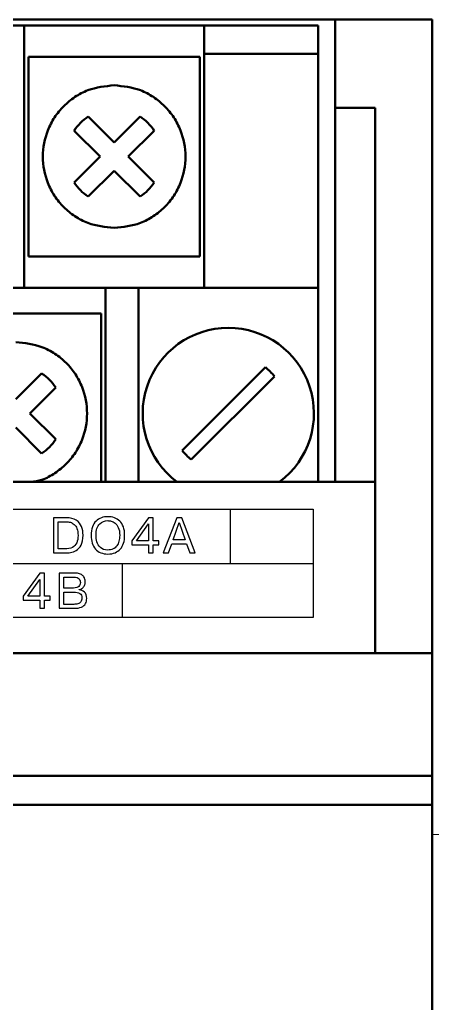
# Model space of a CAD drawing. Header units: millimetres. Extents: x 3520 to 8864, y 403 to 1747.
# Drawn here: x 7366.07 to 7380.53, y 1220.17 to 1254.65 of the extents above; entities that cross this region are included whole.
import ezdxf

# ---------------------------------------------------------------- set-up
doc = ezdxf.new("R2010")
doc.units = ezdxf.units.MM
doc.layers.add('main', color=5, linetype='Continuous', lineweight=50)
doc.layers.add('Стерка', color=7, linetype='Continuous', lineweight=15)
doc.layers.add('text', color=250, linetype='Continuous')

msp = doc.modelspace()

# ---------------------------------------------------------------- linework, layer by layer
at = {"layer": 'main', "color": 0, "linetype": 'Continuous'}
for p, q in [((7377.134, 1254.65, 1518.358), (7320.934, 1254.65, 1518.358)), ((7377.134, 1254.65, 1518.358), (7380.534, 1254.65, 1518.358)), ((7377.134, 1251.565, 1518.358), (7377.134, 1254.65, 1518.358)), ((7380.534, 1254.65, 1518.358), (7380.534, 1232.45, 1518.358)), ((7366.234, 1254.45, 1518.358), (7365.084, 1254.45, 1518.358)), ((7366.234, 1253.45, 1518.358), (7366.234, 1254.45, 1518.358)), ((7372.534, 1254.45, 1518.358), (7366.234, 1254.45, 1518.358)), ((7376.534, 1254.45, 1518.358), (7372.534, 1254.45, 1518.358)), ((7372.534, 1254.45, 1518.358), (7372.534, 1253.45, 1518.358)), ((7376.534, 1253.45, 1518.358), (7376.534, 1254.45, 1518.358)), ((7366.234, 1245.25, 1518.358), (7366.234, 1253.45, 1518.358)), ((7366.384, 1253.35, 1518.358), (7366.384, 1249.85, 1518.358)), ((7372.384, 1253.35, 1518.358), (7366.384, 1253.35, 1518.358)), ((7372.384, 1249.85, 1518.358), (7372.384, 1253.35, 1518.358)), ((7372.534, 1253.45, 1518.358), (7376.534, 1253.45, 1518.358)), ((7372.534, 1245.25, 1518.358), (7372.534, 1253.45, 1518.358)), ((7376.534, 1245.25, 1518.358), (7376.534, 1253.45, 1518.358)), ((7377.134, 1251.565, 1518.358), (7378.534, 1251.565, 1518.358)), ((7377.134, 1251.565, 1518.358), (7377.134, 1238.45, 1518.358)), ((7378.534, 1251.565, 1518.358), (7378.534, 1238.45, 1518.358)), ((7368.477, 1251.252, 1518.358), (7369.384, 1250.345, 1518.358)), ((7369.384, 1250.345, 1518.358), (7370.291, 1251.252, 1518.358)), ((7368.889, 1249.85, 1518.358), (7367.982, 1250.757, 1518.358)), ((7370.786, 1250.757, 1518.358), (7369.879, 1249.85, 1518.358)), ((7366.384, 1249.85, 1518.358), (7366.384, 1246.35, 1518.358)), ((7367.982, 1248.942, 1518.358), (7368.889, 1249.85, 1518.358)), ((7369.879, 1249.85, 1518.358), (7370.786, 1248.942, 1518.358)), ((7372.384, 1246.35, 1518.358), (7372.384, 1249.85, 1518.358)), ((7369.384, 1249.355, 1518.358), (7368.477, 1248.447, 1518.358)), ((7370.291, 1248.447, 1518.358), (7369.384, 1249.355, 1518.358)), ((7366.384, 1246.35, 1518.358), (7372.384, 1246.35, 1518.358)), ((7362.784, 1245.25, 1518.358), (7369.084, 1245.25, 1518.358)), ((7370.234, 1245.25, 1518.358), (7369.084, 1245.25, 1518.358)), ((7369.084, 1245.25, 1518.358), (7369.084, 1244.25, 1518.358)), ((7370.234, 1244.25, 1518.358), (7370.234, 1245.25, 1518.358)), ((7370.234, 1245.25, 1518.358), (7376.534, 1245.25, 1518.358)), ((7376.534, 1238.45, 1518.358), (7376.534, 1245.25, 1518.358)), ((7368.934, 1244.35, 1518.358), (7362.934, 1244.35, 1518.358)), ((7368.934, 1240.85, 1518.358), (7368.934, 1244.35, 1518.358)), ((7369.084, 1244.25, 1518.358), (7369.084, 1238.45, 1518.358)), ((7370.234, 1238.45, 1518.358), (7370.234, 1244.25, 1518.358)), ((7365.934, 1241.345, 1518.358), (7366.841, 1242.252, 1518.358)), ((7374.684, 1242.465, 1518.358), (7371.768, 1239.55, 1518.358)), ((7372.084, 1239.234, 1518.358), (7375, 1242.149, 1518.358)), ((7367.336, 1241.757, 1518.358), (7366.429, 1240.85, 1518.358)), ((7366.429, 1240.85, 1518.358), (7367.336, 1239.942, 1518.358)), ((7368.934, 1238.45, 1518.358), (7368.934, 1240.85, 1518.358)), ((7366.841, 1239.447, 1518.358), (7365.934, 1240.355, 1518.358)), ((7319.534, 1238.45, 1518.358), (7378.534, 1238.45, 1518.358)), ((7378.534, 1238.45, 1518.358), (7378.534, 1232.45, 1518.358)), ((7317.534, 1232.45, 1518.358), (7380.534, 1232.45, 1518.358)), ((7380.534, 1232.45, 1518.358), (7380.534, 1228.144, 1518.358)), ((7317.534, 1228.144, 1518.358), (7380.534, 1228.144, 1518.358)), ((7380.534, 1228.144, 1518.358), (7380.534, 1227.136, 1518.358)), ((7380.534, 1227.136, 1518.358), (7317.534, 1227.136, 1518.358)), ((7380.534, 1227.136, 1518.358), (7380.534, 1187.917, 1518.358))]:
    msp.add_line(p, q, dxfattribs=at)
for centre, radius, start, end in [((7369.384, 1249.85, 1518.358), 1.67, 122.9031, 147.0969), ((7369.384, 1249.85, 1518.358), 1.67, 32.9031, 57.0969), ((7369.384, 1249.85, 1518.358), 1.67, 212.9031, 237.0969), ((7369.384, 1249.85, 1518.358), 1.67, 302.9031, 327.0969), ((7373.384, 1240.85, 1518.358), 3, 306.8699, 233.1301), ((7365.934, 1240.85, 1518.358), 1.67, 32.9031, 57.0969), ((7373.384, 1240.85, 1518.358), 2.074, 38.8078, 51.1922), ((7365.934, 1240.85, 1518.358), 1.67, 302.9031, 327.0969), ((7373.384, 1240.85, 1518.358), 2.074, 218.8078, 231.1922)]:
    msp.add_arc(centre, radius, start, end, dxfattribs=at)
for points, knots in [([(7369.384, 1247.35, 1518.358), (7369.07, 1247.383, 1518.358), (7368.584, 1247.435, 1518.358), (7368.001, 1247.746, 1518.358), (7367.604, 1248.069, 1518.358), (7367.279, 1248.467, 1518.358), (7366.978, 1249.05, 1518.358), (7366.823, 1249.85, 1518.358), (7366.978, 1250.649, 1518.358), (7367.279, 1251.232, 1518.358), (7367.604, 1251.63, 1518.358), (7368.001, 1251.953, 1518.358), (7368.584, 1252.264, 1518.358), (7369.07, 1252.316, 1518.358), (7369.384, 1252.35, 1518.358)], [0, 0, 0, 0, 0.119721, 0.184895, 0.25, 0.315173, 0.380278, 0.5, 0.619721, 0.684895, 0.75, 0.815173, 0.880279, 1, 1, 1, 1]), ([(7369.384, 1252.35, 1518.358), (7369.698, 1252.316, 1518.358), (7370.184, 1252.264, 1518.358), (7370.767, 1251.953, 1518.358), (7371.164, 1251.63, 1518.358), (7371.489, 1251.232, 1518.358), (7371.79, 1250.649, 1518.358), (7371.945, 1249.85, 1518.358), (7371.79, 1249.05, 1518.358), (7371.489, 1248.467, 1518.358), (7371.164, 1248.069, 1518.358), (7370.766, 1247.746, 1518.358), (7370.184, 1247.435, 1518.358), (7369.698, 1247.383, 1518.358), (7369.384, 1247.35, 1518.358)], [0, 0, 0, 0, 0.119721, 0.184895, 0.25, 0.315173, 0.380279, 0.5, 0.619722, 0.684895, 0.75, 0.815174, 0.880279, 1, 1, 1, 1]), ([(7365.934, 1243.35, 1518.358), (7366.248, 1243.316, 1518.358), (7366.734, 1243.264, 1518.358), (7367.317, 1242.953, 1518.358), (7367.714, 1242.63, 1518.358), (7368.039, 1242.232, 1518.358), (7368.34, 1241.649, 1518.358), (7368.495, 1240.85, 1518.358), (7368.34, 1240.05, 1518.358), (7368.039, 1239.467, 1518.358), (7367.714, 1239.068, 1518.358), (7367.315, 1238.75, 1518.358), (7366.897, 1238.507, 1518.358), (7366.593, 1238.467, 1518.358), (7366.458, 1238.45, 1518.358)], [0, 0, 0, 0, 0.128485, 0.1984293, 0.2683, 0.3382439, 0.4081143, 0.5365991, 0.665084, 0.7350283, 0.8048991, 0.8748431, 0.9447136, 1, 1, 1, 1])]:
    msp.add_open_spline(points, degree=3, knots=knots, dxfattribs=at)
at = {"layer": 'text', "color": 0}
for points, knots in [([(7321.16, 1233.692, 1518.358), (7321.16, 1233.692, 1518.358), (7376.36, 1233.692, 1518.358), (7376.36, 1233.692, 1518.358), (7376.36, 1233.692, 1518.358), (7376.36, 1233.692, 1518.358), (7376.36, 1237.492, 1518.358), (7376.36, 1237.492, 1518.358), (7376.36, 1237.492, 1518.358), (7376.36, 1237.492, 1518.358), (7321.16, 1237.492, 1518.358), (7321.16, 1237.492, 1518.358), (7321.16, 1237.492, 1518.358), (7321.16, 1237.492, 1518.358), (7321.16, 1233.692, 1518.358), (7321.16, 1233.692, 1518.358)], [0, 0, 0, 0, 0.25, 0.25, 0.25, 0.25, 0.5, 0.5, 0.5, 0.5, 0.75, 0.75, 0.75, 0.75, 1, 1, 1, 1]), ([(7367.253, 1237.193, 1518.358), (7367.253, 1237.193, 1518.358), (7367.707, 1237.193, 1518.358), (7367.707, 1237.193, 1518.358), (7367.707, 1237.193, 1518.358), (7367.852, 1237.193, 1518.358), (7367.968, 1237.165, 1518.358), (7368.056, 1237.107, 1518.358), (7368.056, 1237.107, 1518.358), (7368.144, 1237.049, 1518.358), (7368.206, 1236.974, 1518.358), (7368.241, 1236.881, 1518.358), (7368.241, 1236.881, 1518.358), (7368.276, 1236.789, 1518.358), (7368.294, 1236.688, 1518.358), (7368.294, 1236.579, 1518.358), (7368.294, 1236.579, 1518.358), (7368.294, 1236.438, 1518.358), (7368.271, 1236.324, 1518.358), (7368.226, 1236.237, 1518.358), (7368.226, 1236.237, 1518.358), (7368.18, 1236.151, 1518.358), (7368.124, 1236.087, 1518.358), (7368.055, 1236.048, 1518.358), (7368.055, 1236.048, 1518.358), (7368.021, 1236.028, 1518.358), (7367.988, 1236.013, 1518.358), (7367.955, 1236, 1518.358), (7367.955, 1236, 1518.358), (7367.921, 1235.988, 1518.358), (7367.887, 1235.979, 1518.358), (7367.853, 1235.974, 1518.358), (7367.853, 1235.974, 1518.358), (7367.786, 1235.964, 1518.358), (7367.716, 1235.958, 1518.358), (7367.644, 1235.958, 1518.358), (7367.644, 1235.958, 1518.358), (7367.644, 1235.958, 1518.358), (7367.253, 1235.958, 1518.358), (7367.253, 1235.958, 1518.358), (7367.253, 1235.958, 1518.358), (7367.253, 1235.958, 1518.358), (7367.253, 1237.193, 1518.358), (7367.253, 1237.193, 1518.358)], [0, 0, 0, 0, 0.090909, 0.090909, 0.090909, 0.090909, 0.181818, 0.181818, 0.181818, 0.181818, 0.272727, 0.272727, 0.272727, 0.272727, 0.363636, 0.363636, 0.363636, 0.363636, 0.454545, 0.454545, 0.454545, 0.454545, 0.545455, 0.545455, 0.545455, 0.545455, 0.636364, 0.636364, 0.636364, 0.636364, 0.727273, 0.727273, 0.727273, 0.727273, 0.818182, 0.818182, 0.818182, 0.818182, 0.909091, 0.909091, 0.909091, 0.909091, 1, 1, 1, 1]), ([(7367.419, 1237.054, 1518.358), (7367.419, 1237.054, 1518.358), (7367.419, 1236.098, 1518.358), (7367.419, 1236.098, 1518.358), (7367.419, 1236.098, 1518.358), (7367.419, 1236.098, 1518.358), (7367.649, 1236.098, 1518.358), (7367.649, 1236.098, 1518.358), (7367.649, 1236.098, 1518.358), (7367.76, 1236.098, 1518.358), (7367.85, 1236.117, 1518.358), (7367.919, 1236.154, 1518.358), (7367.919, 1236.154, 1518.358), (7367.988, 1236.191, 1518.358), (7368.039, 1236.244, 1518.358), (7368.07, 1236.316, 1518.358), (7368.07, 1236.316, 1518.358), (7368.102, 1236.386, 1518.358), (7368.117, 1236.473, 1518.358), (7368.117, 1236.576, 1518.358), (7368.117, 1236.576, 1518.358), (7368.117, 1236.671, 1518.358), (7368.105, 1236.75, 1518.358), (7368.08, 1236.813, 1518.358), (7368.08, 1236.813, 1518.358), (7368.055, 1236.876, 1518.358), (7368.022, 1236.925, 1518.358), (7367.982, 1236.96, 1518.358), (7367.982, 1236.96, 1518.358), (7367.941, 1236.995, 1518.358), (7367.896, 1237.019, 1518.358), (7367.848, 1237.033, 1518.358), (7367.848, 1237.033, 1518.358), (7367.799, 1237.047, 1518.358), (7367.749, 1237.054, 1518.358), (7367.697, 1237.054, 1518.358), (7367.697, 1237.054, 1518.358), (7367.697, 1237.054, 1518.358), (7367.419, 1237.054, 1518.358), (7367.419, 1237.054, 1518.358)], [0, 0, 0, 0, 0.1, 0.1, 0.1, 0.1, 0.2, 0.2, 0.2, 0.2, 0.3, 0.3, 0.3, 0.3, 0.4, 0.4, 0.4, 0.4, 0.5, 0.5, 0.5, 0.5, 0.6, 0.6, 0.6, 0.6, 0.7, 0.7, 0.7, 0.7, 0.8, 0.8, 0.8, 0.8, 0.9, 0.9, 0.9, 0.9, 1, 1, 1, 1]), ([(7369.163, 1235.921, 1518.358), (7369.07, 1235.921, 1518.358), (7368.986, 1235.936, 1518.358), (7368.913, 1235.967, 1518.358), (7368.913, 1235.967, 1518.358), (7368.841, 1235.997, 1518.358), (7368.779, 1236.04, 1518.358), (7368.729, 1236.097, 1518.358), (7368.729, 1236.097, 1518.358), (7368.679, 1236.154, 1518.358), (7368.64, 1236.223, 1518.358), (7368.614, 1236.305, 1518.358), (7368.614, 1236.305, 1518.358), (7368.587, 1236.386, 1518.358), (7368.574, 1236.477, 1518.358), (7368.574, 1236.576, 1518.358), (7368.574, 1236.576, 1518.358), (7368.574, 1236.688, 1518.358), (7368.59, 1236.787, 1518.358), (7368.621, 1236.87, 1518.358), (7368.621, 1236.87, 1518.358), (7368.652, 1236.954, 1518.358), (7368.695, 1237.022, 1518.358), (7368.75, 1237.075, 1518.358), (7368.75, 1237.075, 1518.358), (7368.804, 1237.127, 1518.358), (7368.867, 1237.167, 1518.358), (7368.938, 1237.192, 1518.358), (7368.938, 1237.192, 1518.358), (7369.009, 1237.218, 1518.358), (7369.084, 1237.23, 1518.358), (7369.163, 1237.23, 1518.358), (7369.163, 1237.23, 1518.358), (7369.243, 1237.23, 1518.358), (7369.319, 1237.218, 1518.358), (7369.39, 1237.193, 1518.358), (7369.39, 1237.193, 1518.358), (7369.461, 1237.168, 1518.358), (7369.524, 1237.129, 1518.358), (7369.578, 1237.077, 1518.358), (7369.578, 1237.077, 1518.358), (7369.632, 1237.024, 1518.358), (7369.675, 1236.956, 1518.358), (7369.706, 1236.872, 1518.358), (7369.706, 1236.872, 1518.358), (7369.737, 1236.788, 1518.358), (7369.752, 1236.689, 1518.358), (7369.752, 1236.576, 1518.358), (7369.752, 1236.576, 1518.358), (7369.752, 1236.473, 1518.358), (7369.74, 1236.382, 1518.358), (7369.714, 1236.303, 1518.358), (7369.714, 1236.303, 1518.358), (7369.689, 1236.224, 1518.358), (7369.651, 1236.156, 1518.358), (7369.601, 1236.099, 1518.358), (7369.601, 1236.099, 1518.358), (7369.551, 1236.043, 1518.358), (7369.489, 1235.999, 1518.358), (7369.416, 1235.968, 1518.358), (7369.416, 1235.968, 1518.358), (7369.343, 1235.937, 1518.358), (7369.259, 1235.921, 1518.358), (7369.163, 1235.921, 1518.358)], [0, 0, 0, 0, 0.0625, 0.0625, 0.0625, 0.0625, 0.125, 0.125, 0.125, 0.125, 0.1875, 0.1875, 0.1875, 0.1875, 0.25, 0.25, 0.25, 0.25, 0.3125, 0.3125, 0.3125, 0.3125, 0.375, 0.375, 0.375, 0.375, 0.4375, 0.4375, 0.4375, 0.4375, 0.5, 0.5, 0.5, 0.5, 0.5625, 0.5625, 0.5625, 0.5625, 0.625, 0.625, 0.625, 0.625, 0.6875, 0.6875, 0.6875, 0.6875, 0.75, 0.75, 0.75, 0.75, 0.8125, 0.8125, 0.8125, 0.8125, 0.875, 0.875, 0.875, 0.875, 0.9375, 0.9375, 0.9375, 0.9375, 1, 1, 1, 1]), ([(7369.163, 1236.061, 1518.358), (7369.232, 1236.061, 1518.358), (7369.293, 1236.074, 1518.358), (7369.346, 1236.099, 1518.358), (7369.346, 1236.099, 1518.358), (7369.398, 1236.124, 1518.358), (7369.441, 1236.159, 1518.358), (7369.475, 1236.204, 1518.358), (7369.475, 1236.204, 1518.358), (7369.509, 1236.249, 1518.358), (7369.534, 1236.304, 1518.358), (7369.551, 1236.368, 1518.358), (7369.551, 1236.368, 1518.358), (7369.568, 1236.431, 1518.358), (7369.577, 1236.501, 1518.358), (7369.577, 1236.576, 1518.358), (7369.577, 1236.576, 1518.358), (7369.577, 1236.688, 1518.358), (7369.561, 1236.78, 1518.358), (7369.53, 1236.851, 1518.358), (7369.53, 1236.851, 1518.358), (7369.498, 1236.921, 1518.358), (7369.46, 1236.974, 1518.358), (7369.415, 1237.008, 1518.358), (7369.415, 1237.008, 1518.358), (7369.369, 1237.043, 1518.358), (7369.325, 1237.065, 1518.358), (7369.282, 1237.075, 1518.358), (7369.282, 1237.075, 1518.358), (7369.239, 1237.086, 1518.358), (7369.199, 1237.091, 1518.358), (7369.163, 1237.091, 1518.358), (7369.163, 1237.091, 1518.358), (7369.055, 1237.091, 1518.358), (7368.959, 1237.053, 1518.358), (7368.876, 1236.978, 1518.358), (7368.876, 1236.978, 1518.358), (7368.793, 1236.902, 1518.358), (7368.751, 1236.768, 1518.358), (7368.751, 1236.576, 1518.358), (7368.751, 1236.576, 1518.358), (7368.751, 1236.503, 1518.358), (7368.761, 1236.427, 1518.358), (7368.781, 1236.35, 1518.358), (7368.781, 1236.35, 1518.358), (7368.801, 1236.273, 1518.358), (7368.842, 1236.206, 1518.358), (7368.903, 1236.148, 1518.358), (7368.903, 1236.148, 1518.358), (7368.964, 1236.09, 1518.358), (7369.051, 1236.061, 1518.358), (7369.163, 1236.061, 1518.358)], [0, 0, 0, 0, 0.076923, 0.076923, 0.076923, 0.076923, 0.153846, 0.153846, 0.153846, 0.153846, 0.230769, 0.230769, 0.230769, 0.230769, 0.307692, 0.307692, 0.307692, 0.307692, 0.384615, 0.384615, 0.384615, 0.384615, 0.461538, 0.461538, 0.461538, 0.461538, 0.538462, 0.538462, 0.538462, 0.538462, 0.615385, 0.615385, 0.615385, 0.615385, 0.692308, 0.692308, 0.692308, 0.692308, 0.769231, 0.769231, 0.769231, 0.769231, 0.846154, 0.846154, 0.846154, 0.846154, 0.923077, 0.923077, 0.923077, 0.923077, 1, 1, 1, 1]), ([(7370.584, 1236.243, 1518.358), (7370.584, 1236.243, 1518.358), (7370.002, 1236.243, 1518.358), (7370.002, 1236.243, 1518.358), (7370.002, 1236.243, 1518.358), (7370.002, 1236.243, 1518.358), (7370.002, 1236.386, 1518.358), (7370.002, 1236.386, 1518.358), (7370.002, 1236.386, 1518.358), (7370.002, 1236.386, 1518.358), (7370.584, 1237.193, 1518.358), (7370.584, 1237.193, 1518.358), (7370.584, 1237.193, 1518.358), (7370.584, 1237.193, 1518.358), (7370.751, 1237.193, 1518.358), (7370.751, 1237.193, 1518.358), (7370.751, 1237.193, 1518.358), (7370.751, 1237.193, 1518.358), (7370.751, 1236.384, 1518.358), (7370.751, 1236.384, 1518.358), (7370.751, 1236.384, 1518.358), (7370.751, 1236.384, 1518.358), (7370.944, 1236.384, 1518.358), (7370.944, 1236.384, 1518.358), (7370.944, 1236.384, 1518.358), (7370.944, 1236.384, 1518.358), (7370.944, 1236.243, 1518.358), (7370.944, 1236.243, 1518.358), (7370.944, 1236.243, 1518.358), (7370.944, 1236.243, 1518.358), (7370.751, 1236.243, 1518.358), (7370.751, 1236.243, 1518.358), (7370.751, 1236.243, 1518.358), (7370.751, 1236.243, 1518.358), (7370.751, 1235.958, 1518.358), (7370.751, 1235.958, 1518.358), (7370.751, 1235.958, 1518.358), (7370.751, 1235.958, 1518.358), (7370.584, 1235.958, 1518.358), (7370.584, 1235.958, 1518.358), (7370.584, 1235.958, 1518.358), (7370.584, 1235.958, 1518.358), (7370.584, 1236.243, 1518.358), (7370.584, 1236.243, 1518.358)], [0, 0, 0, 0, 0.090909, 0.090909, 0.090909, 0.090909, 0.181818, 0.181818, 0.181818, 0.181818, 0.272727, 0.272727, 0.272727, 0.272727, 0.363636, 0.363636, 0.363636, 0.363636, 0.454545, 0.454545, 0.454545, 0.454545, 0.545455, 0.545455, 0.545455, 0.545455, 0.636364, 0.636364, 0.636364, 0.636364, 0.727273, 0.727273, 0.727273, 0.727273, 0.818182, 0.818182, 0.818182, 0.818182, 0.909091, 0.909091, 0.909091, 0.909091, 1, 1, 1, 1]), ([(7370.161, 1236.384, 1518.358), (7370.161, 1236.384, 1518.358), (7370.584, 1236.384, 1518.358), (7370.584, 1236.384, 1518.358), (7370.584, 1236.384, 1518.358), (7370.584, 1236.384, 1518.358), (7370.584, 1236.974, 1518.358), (7370.584, 1236.974, 1518.358), (7370.584, 1236.974, 1518.358), (7370.584, 1236.974, 1518.358), (7370.161, 1236.384, 1518.358), (7370.161, 1236.384, 1518.358)], [0, 0, 0, 0, 0.333333, 0.333333, 0.333333, 0.333333, 0.666667, 0.666667, 0.666667, 0.666667, 1, 1, 1, 1]), ([(7371.402, 1236.278, 1518.358), (7371.402, 1236.278, 1518.358), (7371.285, 1235.958, 1518.358), (7371.285, 1235.958, 1518.358), (7371.285, 1235.958, 1518.358), (7371.285, 1235.958, 1518.358), (7371.107, 1235.958, 1518.358), (7371.107, 1235.958, 1518.358), (7371.107, 1235.958, 1518.358), (7371.107, 1235.958, 1518.358), (7371.575, 1237.193, 1518.358), (7371.575, 1237.193, 1518.358), (7371.575, 1237.193, 1518.358), (7371.575, 1237.193, 1518.358), (7371.751, 1237.193, 1518.358), (7371.751, 1237.193, 1518.358), (7371.751, 1237.193, 1518.358), (7371.751, 1237.193, 1518.358), (7372.218, 1235.958, 1518.358), (7372.218, 1235.958, 1518.358), (7372.218, 1235.958, 1518.358), (7372.218, 1235.958, 1518.358), (7372.04, 1235.958, 1518.358), (7372.04, 1235.958, 1518.358), (7372.04, 1235.958, 1518.358), (7372.04, 1235.958, 1518.358), (7371.923, 1236.278, 1518.358), (7371.923, 1236.278, 1518.358), (7371.923, 1236.278, 1518.358), (7371.923, 1236.278, 1518.358), (7371.402, 1236.278, 1518.358), (7371.402, 1236.278, 1518.358)], [0, 0, 0, 0, 0.125, 0.125, 0.125, 0.125, 0.25, 0.25, 0.25, 0.25, 0.375, 0.375, 0.375, 0.375, 0.5, 0.5, 0.5, 0.5, 0.625, 0.625, 0.625, 0.625, 0.75, 0.75, 0.75, 0.75, 0.875, 0.875, 0.875, 0.875, 1, 1, 1, 1]), ([(7371.447, 1236.418, 1518.358), (7371.447, 1236.418, 1518.358), (7371.878, 1236.418, 1518.358), (7371.878, 1236.418, 1518.358), (7371.878, 1236.418, 1518.358), (7371.878, 1236.418, 1518.358), (7371.663, 1237.026, 1518.358), (7371.663, 1237.026, 1518.358), (7371.663, 1237.026, 1518.358), (7371.663, 1237.026, 1518.358), (7371.447, 1236.418, 1518.358), (7371.447, 1236.418, 1518.358)], [0, 0, 0, 0, 0.333333, 0.333333, 0.333333, 0.333333, 0.666667, 0.666667, 0.666667, 0.666667, 1, 1, 1, 1]), ([(7366.78, 1234.303, 1518.358), (7366.78, 1234.303, 1518.358), (7366.197, 1234.303, 1518.358), (7366.197, 1234.303, 1518.358), (7366.197, 1234.303, 1518.358), (7366.197, 1234.303, 1518.358), (7366.197, 1234.446, 1518.358), (7366.197, 1234.446, 1518.358), (7366.197, 1234.446, 1518.358), (7366.197, 1234.446, 1518.358), (7366.78, 1235.254, 1518.358), (7366.78, 1235.254, 1518.358), (7366.78, 1235.254, 1518.358), (7366.78, 1235.254, 1518.358), (7366.946, 1235.254, 1518.358), (7366.946, 1235.254, 1518.358), (7366.946, 1235.254, 1518.358), (7366.946, 1235.254, 1518.358), (7366.946, 1234.444, 1518.358), (7366.946, 1234.444, 1518.358), (7366.946, 1234.444, 1518.358), (7366.946, 1234.444, 1518.358), (7367.14, 1234.444, 1518.358), (7367.14, 1234.444, 1518.358), (7367.14, 1234.444, 1518.358), (7367.14, 1234.444, 1518.358), (7367.14, 1234.303, 1518.358), (7367.14, 1234.303, 1518.358), (7367.14, 1234.303, 1518.358), (7367.14, 1234.303, 1518.358), (7366.946, 1234.303, 1518.358), (7366.946, 1234.303, 1518.358), (7366.946, 1234.303, 1518.358), (7366.946, 1234.303, 1518.358), (7366.946, 1234.019, 1518.358), (7366.946, 1234.019, 1518.358), (7366.946, 1234.019, 1518.358), (7366.946, 1234.019, 1518.358), (7366.78, 1234.019, 1518.358), (7366.78, 1234.019, 1518.358), (7366.78, 1234.019, 1518.358), (7366.78, 1234.019, 1518.358), (7366.78, 1234.303, 1518.358), (7366.78, 1234.303, 1518.358)], [0, 0, 0, 0, 0.090909, 0.090909, 0.090909, 0.090909, 0.181818, 0.181818, 0.181818, 0.181818, 0.272727, 0.272727, 0.272727, 0.272727, 0.363636, 0.363636, 0.363636, 0.363636, 0.454545, 0.454545, 0.454545, 0.454545, 0.545455, 0.545455, 0.545455, 0.545455, 0.636364, 0.636364, 0.636364, 0.636364, 0.727273, 0.727273, 0.727273, 0.727273, 0.818182, 0.818182, 0.818182, 0.818182, 0.909091, 0.909091, 0.909091, 0.909091, 1, 1, 1, 1]), ([(7367.459, 1235.254, 1518.358), (7367.459, 1235.254, 1518.358), (7368.001, 1235.254, 1518.358), (7368.001, 1235.254, 1518.358), (7368.001, 1235.254, 1518.358), (7368.035, 1235.254, 1518.358), (7368.067, 1235.252, 1518.358), (7368.094, 1235.247, 1518.358), (7368.094, 1235.247, 1518.358), (7368.122, 1235.244, 1518.358), (7368.148, 1235.237, 1518.358), (7368.173, 1235.229, 1518.358), (7368.173, 1235.229, 1518.358), (7368.22, 1235.213, 1518.358), (7368.258, 1235.191, 1518.358), (7368.287, 1235.162, 1518.358), (7368.287, 1235.162, 1518.358), (7368.316, 1235.134, 1518.358), (7368.337, 1235.101, 1518.358), (7368.35, 1235.064, 1518.358), (7368.35, 1235.064, 1518.358), (7368.363, 1235.027, 1518.358), (7368.37, 1234.985, 1518.358), (7368.37, 1234.939, 1518.358), (7368.37, 1234.939, 1518.358), (7368.37, 1234.899, 1518.358), (7368.361, 1234.859, 1518.358), (7368.345, 1234.822, 1518.358), (7368.345, 1234.822, 1518.358), (7368.329, 1234.785, 1518.358), (7368.305, 1234.753, 1518.358), (7368.273, 1234.726, 1518.358), (7368.273, 1234.726, 1518.358), (7368.241, 1234.699, 1518.358), (7368.204, 1234.682, 1518.358), (7368.163, 1234.675, 1518.358), (7368.163, 1234.675, 1518.358), (7368.163, 1234.675, 1518.358), (7368.163, 1234.67, 1518.358), (7368.163, 1234.67, 1518.358), (7368.163, 1234.67, 1518.358), (7368.227, 1234.66, 1518.358), (7368.287, 1234.631, 1518.358), (7368.341, 1234.585, 1518.358), (7368.341, 1234.585, 1518.358), (7368.396, 1234.539, 1518.358), (7368.423, 1234.465, 1518.358), (7368.423, 1234.363, 1518.358), (7368.423, 1234.363, 1518.358), (7368.423, 1234.294, 1518.358), (7368.408, 1234.233, 1518.358), (7368.379, 1234.182, 1518.358), (7368.379, 1234.182, 1518.358), (7368.35, 1234.13, 1518.358), (7368.302, 1234.09, 1518.358), (7368.237, 1234.062, 1518.358), (7368.237, 1234.062, 1518.358), (7368.171, 1234.033, 1518.358), (7368.086, 1234.019, 1518.358), (7367.982, 1234.019, 1518.358), (7367.982, 1234.019, 1518.358), (7367.982, 1234.019, 1518.358), (7367.459, 1234.019, 1518.358), (7367.459, 1234.019, 1518.358), (7367.459, 1234.019, 1518.358), (7367.459, 1234.019, 1518.358), (7367.459, 1235.254, 1518.358), (7367.459, 1235.254, 1518.358)], [0, 0, 0, 0, 0.058824, 0.058824, 0.058824, 0.058824, 0.117647, 0.117647, 0.117647, 0.117647, 0.176471, 0.176471, 0.176471, 0.176471, 0.235294, 0.235294, 0.235294, 0.235294, 0.294118, 0.294118, 0.294118, 0.294118, 0.352941, 0.352941, 0.352941, 0.352941, 0.411765, 0.411765, 0.411765, 0.411765, 0.470588, 0.470588, 0.470588, 0.470588, 0.529412, 0.529412, 0.529412, 0.529412, 0.588235, 0.588235, 0.588235, 0.588235, 0.647059, 0.647059, 0.647059, 0.647059, 0.705882, 0.705882, 0.705882, 0.705882, 0.764706, 0.764706, 0.764706, 0.764706, 0.823529, 0.823529, 0.823529, 0.823529, 0.882353, 0.882353, 0.882353, 0.882353, 0.941176, 0.941176, 0.941176, 0.941176, 1, 1, 1, 1]), ([(7366.356, 1234.444, 1518.358), (7366.356, 1234.444, 1518.358), (7366.78, 1234.444, 1518.358), (7366.78, 1234.444, 1518.358), (7366.78, 1234.444, 1518.358), (7366.78, 1234.444, 1518.358), (7366.78, 1235.034, 1518.358), (7366.78, 1235.034, 1518.358), (7366.78, 1235.034, 1518.358), (7366.78, 1235.034, 1518.358), (7366.356, 1234.444, 1518.358), (7366.356, 1234.444, 1518.358)], [0, 0, 0, 0, 0.333333, 0.333333, 0.333333, 0.333333, 0.666667, 0.666667, 0.666667, 0.666667, 1, 1, 1, 1]), ([(7367.625, 1235.114, 1518.358), (7367.625, 1235.114, 1518.358), (7367.625, 1234.73, 1518.358), (7367.625, 1234.73, 1518.358), (7367.625, 1234.73, 1518.358), (7367.625, 1234.73, 1518.358), (7367.959, 1234.73, 1518.358), (7367.959, 1234.73, 1518.358), (7367.959, 1234.73, 1518.358), (7368.047, 1234.73, 1518.358), (7368.109, 1234.748, 1518.358), (7368.145, 1234.785, 1518.358), (7368.145, 1234.785, 1518.358), (7368.182, 1234.821, 1518.358), (7368.2, 1234.867, 1518.358), (7368.2, 1234.922, 1518.358), (7368.2, 1234.922, 1518.358), (7368.2, 1234.969, 1518.358), (7368.185, 1235.013, 1518.358), (7368.153, 1235.053, 1518.358), (7368.153, 1235.053, 1518.358), (7368.122, 1235.094, 1518.358), (7368.059, 1235.114, 1518.358), (7367.964, 1235.114, 1518.358), (7367.964, 1235.114, 1518.358), (7367.964, 1235.114, 1518.358), (7367.625, 1235.114, 1518.358), (7367.625, 1235.114, 1518.358)], [0, 0, 0, 0, 0.142857, 0.142857, 0.142857, 0.142857, 0.285714, 0.285714, 0.285714, 0.285714, 0.428571, 0.428571, 0.428571, 0.428571, 0.571429, 0.571429, 0.571429, 0.571429, 0.714286, 0.714286, 0.714286, 0.714286, 0.857143, 0.857143, 0.857143, 0.857143, 1, 1, 1, 1]), ([(7367.625, 1234.59, 1518.358), (7367.625, 1234.59, 1518.358), (7367.625, 1234.158, 1518.358), (7367.625, 1234.158, 1518.358), (7367.625, 1234.158, 1518.358), (7367.625, 1234.158, 1518.358), (7367.969, 1234.158, 1518.358), (7367.969, 1234.158, 1518.358), (7367.969, 1234.158, 1518.358), (7368.02, 1234.158, 1518.358), (7368.067, 1234.164, 1518.358), (7368.11, 1234.176, 1518.358), (7368.11, 1234.176, 1518.358), (7368.152, 1234.187, 1518.358), (7368.187, 1234.209, 1518.358), (7368.213, 1234.241, 1518.358), (7368.213, 1234.241, 1518.358), (7368.24, 1234.274, 1518.358), (7368.253, 1234.319, 1518.358), (7368.253, 1234.377, 1518.358), (7368.253, 1234.377, 1518.358), (7368.253, 1234.455, 1518.358), (7368.228, 1234.511, 1518.358), (7368.177, 1234.543, 1518.358), (7368.177, 1234.543, 1518.358), (7368.126, 1234.575, 1518.358), (7368.057, 1234.59, 1518.358), (7367.969, 1234.59, 1518.358), (7367.969, 1234.59, 1518.358), (7367.969, 1234.59, 1518.358), (7367.625, 1234.59, 1518.358), (7367.625, 1234.59, 1518.358)], [0, 0, 0, 0, 0.125, 0.125, 0.125, 0.125, 0.25, 0.25, 0.25, 0.25, 0.375, 0.375, 0.375, 0.375, 0.5, 0.5, 0.5, 0.5, 0.625, 0.625, 0.625, 0.625, 0.75, 0.75, 0.75, 0.75, 0.875, 0.875, 0.875, 0.875, 1, 1, 1, 1])]:
    msp.add_open_spline(points, degree=3, knots=knots, dxfattribs=at)
for points in [[(7373.46, 1235.592, 1518.358), (7373.46, 1235.592, 1518.358), (7373.46, 1237.492, 1518.358), (7373.46, 1237.492, 1518.358)], [(7321.16, 1235.592, 1518.358), (7321.16, 1235.592, 1518.358), (7376.36, 1235.592, 1518.358), (7376.36, 1235.592, 1518.358)], [(7369.66, 1235.592, 1518.358), (7369.66, 1235.592, 1518.358), (7369.66, 1233.692, 1518.358), (7369.66, 1233.692, 1518.358)]]:
    msp.add_open_spline(points, degree=3, dxfattribs=at)
at = {"layer": 'Стерка', "color": 7}
msp.add_line((7380.534, 1226.097, 1518.358), (7468.534, 1226.097, 1518.358), dxfattribs=at)

doc.saveas('drawing.dxf')
